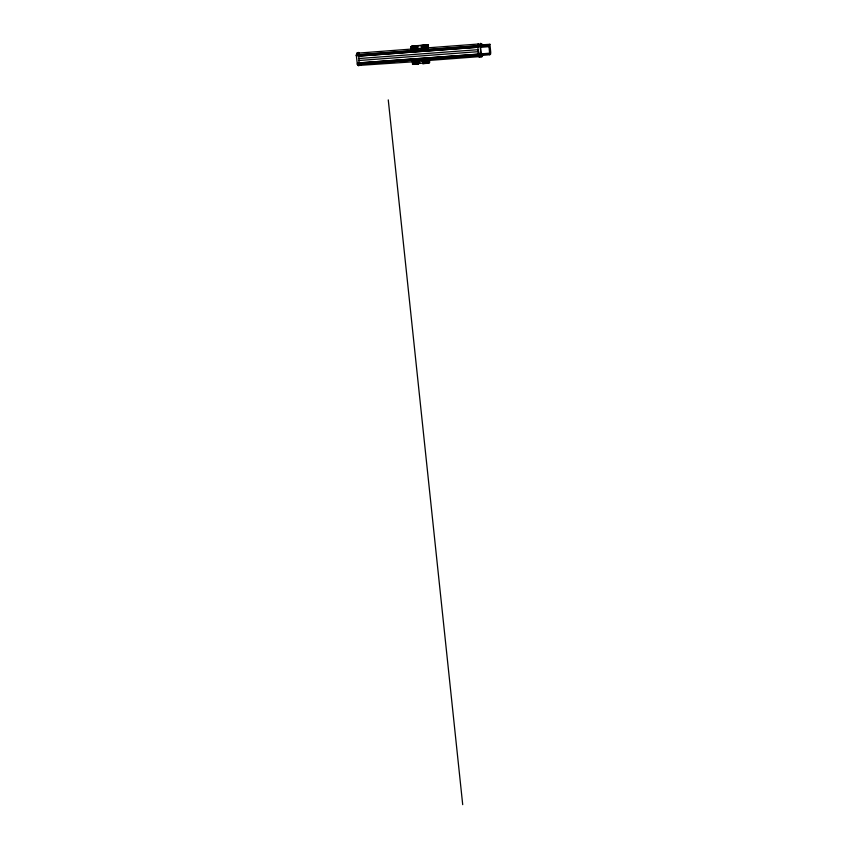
<?xml version="1.0" encoding="UTF-8"?>
<svg xmlns="http://www.w3.org/2000/svg" width="847" height="847" viewBox="0 0 847 847"><rect width="100%" height="100%" fill="white"/><g stroke="black" fill="none" stroke-linecap="round" stroke-linejoin="round"><path stroke-width="1.27" d="M428.762 59.724L428.72 60.328L428.656 59.714M478.248 45.082L478.364 44.033L427.036 47.898M417.084 48.544L416.989 49.359L417.179 48.385M418.609 60.624L418.418 61.482M414.596 61.64C413.061 63.059 415.432 62.636 414.278 63.154M480.545 46.098L480.916 43.578L481.107 44.118M357.085 54.388L357.392 52.863C360.758 51.423 357.55 53.859 358.45 54.706L478.28 45.643M417.984 61.715C417.592 61.185 417.74 64.361 416.735 61.725A1.27 1.186 76.2 0 1 416.809 61.302M417.412 61.429L416.946 62.255L417.952 62.816M421.88 48.025L421.742 49.899L421.817 48.12M423.955 61.63L424.728 62.075L424.241 61.397M427.894 62.18C425.173 59.428 429.291 63.176 426.824 61.1C428.698 62.89 427.354 60.137 428.159 61.037M478.248 44.859C478.036 42.763 478.439 44.224 479.148 43.959M478.968 55.807L478.417 50.725M479.444 56.23L479.381 57.321L479.116 56.209M480.567 46.553L481.191 56.495L480.133 46.172L480.641 43.324L481.255 45.145L480.418 45.198L481.827 44.775M481.594 54.282L481.456 54.504M482.716 54.748C482.748 58.147 477.221 57.628 478.746 54.155M482.536 54.621L481.922 56.855L481.668 56.061M482.515 54.526L481.848 56.008M414.596 62.985L414.056 62.244L414.617 61.778M416.735 61.725L417.402 62.752L417.91 62.403M413.601 62.646C414.511 62.773 414.056 61.344 414.363 62.922M357.106 55.436C358.006 48.152 357.508 59.121 357.678 53.975M359.022 64.806L358.832 65.653L358.45 63.896M478.142 47.337L478.089 45.473M358.45 54.822L356.291 55.108L357.328 64.213L478.968 55.235L478.576 51.656L358.874 60.508M426.761 61.111C425.215 62.53 428.529 62.71 426.994 61.736M428.36 60.465C427.894 57.914 428.275 61.312 428.402 60.126M428.254 60.031L428.582 60.74M422.357 60.073L422.589 59.565L422.801 60.995M423.616 46.246L422.505 47.421L423.934 47.4M424.95 60.55L422.717 60.719L422.6 60.158M424.199 61.418L423.585 62.36L424.76 62.329M426.549 47.559L425.85 47.771L426.486 47.178M425.808 60.677L425.3 60.931M418.1 61.026C417.825 59.269 417.995 61.704 418.354 60.804M422.219 48.703L421.827 49.306M423.881 47.58C423.14 45.103 421.118 49.105 423.849 47.453M412.627 61.683L412.584 61.344M414.49 62.964L413.58 63.049L413.887 62.149M416.65 47.845L415.39 48.554L416.48 47.856M414.564 61.64L414.088 62.053M415.146 61.672L358.165 65.452M416.735 61.831C416.745 61.026 416.11 64.743 417.391 62.276C415.506 60.783 416.226 64.986 417.984 62.54M412.118 47.548C411.039 49.909 415.115 47.75 413.23 46.945C412.33 47.464 412.902 47.75 413.516 48.533M419.043 61.058L419.265 63.387L418.27 63.991L412.521 64.287L412.245 60.381L412.553 61.429M414.744 49.19L417.052 48.724M480.842 46.246L480.831 47.326L489.026 46.638L489.005 44.912L489.915 44.277L490.731 52.26L490.625 54.06L489.725 54.748L480.545 55.542M358.217 65.579L360.684 65.155L358.874 64.764M416.957 48.957L416.915 49.92M358.419 54.896L358.26 55.055C359.827 56.664 357.678 65.388 360.684 65.155M358.27 54.96L356.269 55.246M358.175 65.441L358.143 63.779M422.865 61.153L417.698 61.28M360.176 64.965L359.869 65.441L359.509 64.086M413.76 47.358C413.251 46.32 412.087 48.3 412.828 47.03M424.686 62.244L424.199 62.646M412.701 47.57L413.23 47.03M426.729 61.196L426.729 62.223L428.116 62.053M426.369 47.263C425.935 44.88 425.607 49.253 426.126 46.162M426.93 61.196L428.159 61.736M413.728 48.343L413.008 48.237L413.749 48.12M416.152 48.184L414.977 48.12L415.454 46.934M417.169 61.482L417.243 62.329L417.095 61.408M427.544 60.688L427.068 61.513L428.063 61.979M356.778 53.223L411.24 49.084M426.443 47.358L425.925 47.517M416.862 63.186L417.539 62.784M417.37 62.773L416.84 62.403L417.973 62.773M412.637 48.766L413.749 48.417M426.93 60.561A1.27 1.186 77.3 0 0 427.523 62.265L427.693 62.127M427.259 60.952L427.142 60.656M480.821 44.383L478.153 44.637L477.814 46.352L478.46 54.981L481.181 54.684L481.265 55.288M415.496 47.051L416.004 46.956M357.582 55.415L357.392 52.863L357.709 55.404M425.988 46.172L425.215 46.977L425.85 47.771M357 55.87L356.471 54.907M489.725 54.748L489.026 46.638M480.355 54.727L481.382 54.653L481.445 53.785L481.562 54.706M415.824 47.009L415.75 48.078L415.274 47.316M480.831 47.326L480.937 45.516L489.005 44.912M481.255 45.145L481.795 44.764M480.937 45.516L480.937 46.786L480.884 46.119M481.943 45.738L481.985 44.796L481.869 45.494M423.945 61.429L423.691 62.255L424.474 62.265M423.691 63.07L422.717 63.663L428.434 63.25L429.704 62.466L429.44 59.237M424.072 63.154L424.199 63.08A1.112 1.038 76.8 0 0 424.728 61.323A1.112 1.038 76.8 0 0 422.981 61.693A1.112 1.038 76.8 0 0 424.209 63.133M428.19 59.714L428.391 63.133L422.674 63.546L422.357 60.169L428.063 59.216M425.025 59.968L425.003 59.438L425.035 60.021M425.607 59.978L425.565 59.396L428.095 59.512M416.777 63.684L416.904 63.61A1.112 1.027 76.1 0 0 417.423 61.852A1.112 1.027 76.1 0 0 415.676 62.223A1.112 1.027 76.1 0 0 416.904 63.663M422.537 59.978L424.982 59.449M413.325 63.949L412.563 64.404L418.27 63.991L418.1 60.899M416.692 61.408L416.671 62.17M417.973 60.328L412.256 60.497M415.432 60.677L415.401 60.137L415.443 60.73M414.85 60.656L414.871 60.772M424.326 49.719L424.273 49.137M424.845 49.147L424.898 49.412M425.914 48.258A1.122 1.038 78.4 0 0 426.517 46.447A1.122 1.038 78.4 0 0 424.739 46.744A1.122 1.038 78.4 0 0 425.914 48.258L425.956 48.194A1.122 1.038 78.5 0 0 426.644 46.384A1.122 1.038 78.5 0 0 424.866 46.68A1.122 1.038 78.5 0 0 426.041 48.184M422.96 48.48L423.087 48.406A1.122 1.038 78.1 0 0 423.648 46.67A1.122 1.038 78.1 0 0 421.87 46.966A1.122 1.038 78.1 0 0 423.045 48.47M428.413 48.014L428.084 44.796L427.767 47.443M427.777 45.082L421.298 45.918L422.039 45.399L422.261 47.75M417.01 49.909L414.734 49.835M422.748 46.257L423.955 46.045L423.108 46.13M415.379 49.052L415.506 48.978A1.122 1.038 77.3 0 0 416.025 47.199A1.122 1.038 77.3 0 0 414.278 47.58A1.122 1.038 77.3 0 0 415.506 49.031M423.161 46.119L423.733 46.172M428.084 44.796L412.214 46.003L410.848 46.701L417.592 45.738L417.931 49.264M357.328 64.213L357.9 62.996M423.151 47.824L423.182 46.638L423.923 46.5M415.337 47.305L414.755 47.877L415.39 48.554M413.812 62.043L413.315 62.763L413.939 63.387M416.375 48.321L415.75 48.279M423.077 47.983L423.712 47.612M428.127 44.955L411.653 46.289L417.38 45.992M422.039 45.516L427.82 45.209M416.502 48.692L421.774 48.3M414.734 49.317L416.968 49.221M477.973 44.764L480.291 44.584M425.183 49.052L427.407 48.882L427.502 47.94M489.915 44.277L481.032 44.902M416.893 49.825L416.565 46.426L410.837 46.86L411.166 50.248L417.042 49.804M414.839 50.28L416.989 50.227M356.291 55.108L478.259 45.939M481.011 46.384L489.068 45.78M477.846 46.85L480.768 46.543M358.652 58.549L478.428 49.666M481.329 53.869L489.502 53.192M489.661 53.89L481.615 54.483L481.678 55.341M357.286 64.107L359.266 63.959M359.53 64.234L479.031 55.479M412.351 60.444L414.818 60.253M415.411 60.253L417.973 60.126M425.787 60.624L425.3 60.973M428.19 60.508L481.191 56.495M415.094 61.566L415.665 61.45M417.857 63.324L420.493 63.133M417.539 63.514L422.812 63.133M481.805 44.065L480.958 44.139L481.869 44.182M422.42 59.745L422.727 61.09M417.232 62.614L416.946 62.466M480.471 44.468L480.556 46.32M358.757 53.615L358.535 54.25M357.445 55.584L357.233 54.621M358.98 53.795L358.588 53.033L358.45 54.663M481.689 44.213L482.155 45.357M358.397 64.753L358.313 64.023M481.467 54.684L481.657 56.188M481.763 44.573L481.964 45.346M388.265 99.904L462.706 804.65M417.37 45.854L417.592 48.237M418.714 60.021L419.043 63.525M417.169 46.267L417.232 47.019M426.761 60.751L426.814 61.429M421.817 45.526L422.155 49.052M413.834 50.089L413.823 49.909M427.777 44.965L428.01 47.496M429.08 59.142L429.397 62.657M428.857 59.279L429.175 62.784M478.153 44.637L478.333 45.06M413.463 48.745A1.281 1.186 77.2 0 1 413.167 48.639M412.468 47.252A1.281 1.186 77.2 0 1 412.563 46.934M415.962 46.13A1.281 1.186 77.5 0 1 417.423 46.225M415.803 46.214A1.281 1.186 77.5 0 1 416.989 46.13M426.433 60.825A1.27 1.186 77.1 0 1 426.496 61.482M427.979 62.276A1.27 1.186 77.4 0 1 427.079 60.465M428.921 60.073A1.27 1.186 77.4 0 1 429.09 61.863M428.593 62.233A1.27 1.186 77.4 0 1 428.286 62.297M426.126 45.367A1.281 1.196 78.6 0 1 427.322 45.272M413.696 46.13A1.281 1.186 77.2 0 1 414.003 46.151M426.242 45.304A1.281 1.196 78.6 0 1 427.163 45.357M428.984 60.412A1.27 1.186 77.3 0 1 428.931 61.958M428.434 62.318A1.27 1.186 77.3 0 1 428.127 62.392M417.698 63.102A1.27 1.186 76.2 0 1 417.402 62.996M423.913 47.813A1.122 1.038 78.1 0 1 422.24 48.057A1.122 1.038 78.1 0 1 422.537 46.278A1.122 1.038 78.1 0 1 424.019 47.22M427.375 48.628C427.47 50.725 427.481 46.945 427.386 48.533M412.425 47.548L412.701 48.607L412.425 47.548M423.002 46.871L423.553 47.612L423.013 46.797M424.125 61.513L424.4 62.117L424.22 61.598M358.376 56.124L478.237 47.22L358.376 56.124M427.481 49.02L421.605 49.475L421.287 46.066L427.036 45.632L427.449 49.01M478.767 54.113L359.139 62.9L478.767 54.166M411.536 47.728A1.122 1.038 77 0 0 412.775 49.179A1.122 1.038 77 0 0 413.294 47.347A1.122 1.038 77 0 0 411.536 47.728M414.405 47.506A1.122 1.038 77.3 0 0 415.633 48.957A1.122 1.038 77.3 0 0 416.152 47.136A1.122 1.038 77.3 0 0 414.405 47.506M425.967 61.408A1.112 1.038 77.2 0 0 427.195 62.847A1.112 1.038 77.2 0 0 427.714 61.037A1.112 1.038 77.2 0 0 425.967 61.408M423.108 61.619A1.112 1.038 76.9 0 0 424.326 63.059A1.112 1.038 76.9 0 0 424.855 61.249A1.112 1.038 76.9 0 0 423.108 61.619M412.828 62.434A1.112 1.027 75.8 0 0 414.056 63.874A1.112 1.027 75.8 0 0 414.575 62.064A1.112 1.027 75.8 0 0 412.828 62.434M415.803 62.149A1.112 1.027 76.1 0 0 417.031 63.589A1.112 1.027 76.1 0 0 417.55 61.778A1.112 1.027 76.1 0 0 415.803 62.149M412.955 62.36A1.112 1.027 75.8 0 0 414.183 63.8A1.112 1.027 75.8 0 0 414.702 61.99A1.112 1.027 75.8 0 0 412.955 62.36"/></g></svg>
